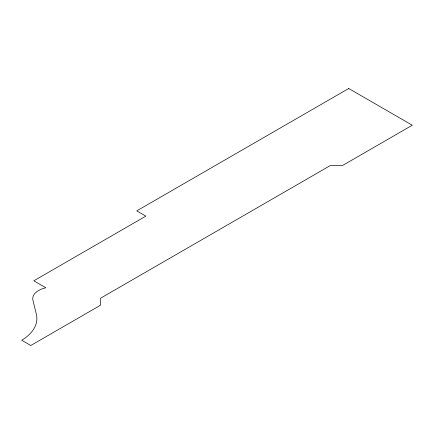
<?xml version="1.0" encoding="UTF-8"?>
<svg xmlns="http://www.w3.org/2000/svg" width="434" height="434" viewBox="0 0 434 434"><rect width="100%" height="100%" fill="white"/><g stroke="black" fill="none" stroke-linecap="round" stroke-linejoin="round"><path stroke-width="0.65" d="M348.714 88.509L136.759 210.881L145.846 216.127L33.814 280.809L45.923 287.802A20.078 11.593 0 0 0 32.946 300.301L36.337 314.194A54.136 31.259 0 0 1 21.7 340.245L30.781 345.491L100.623 305.167L100.623 298.174L330.35 165.544L342.459 165.544L412.3 125.22L348.714 88.509"/></g></svg>
